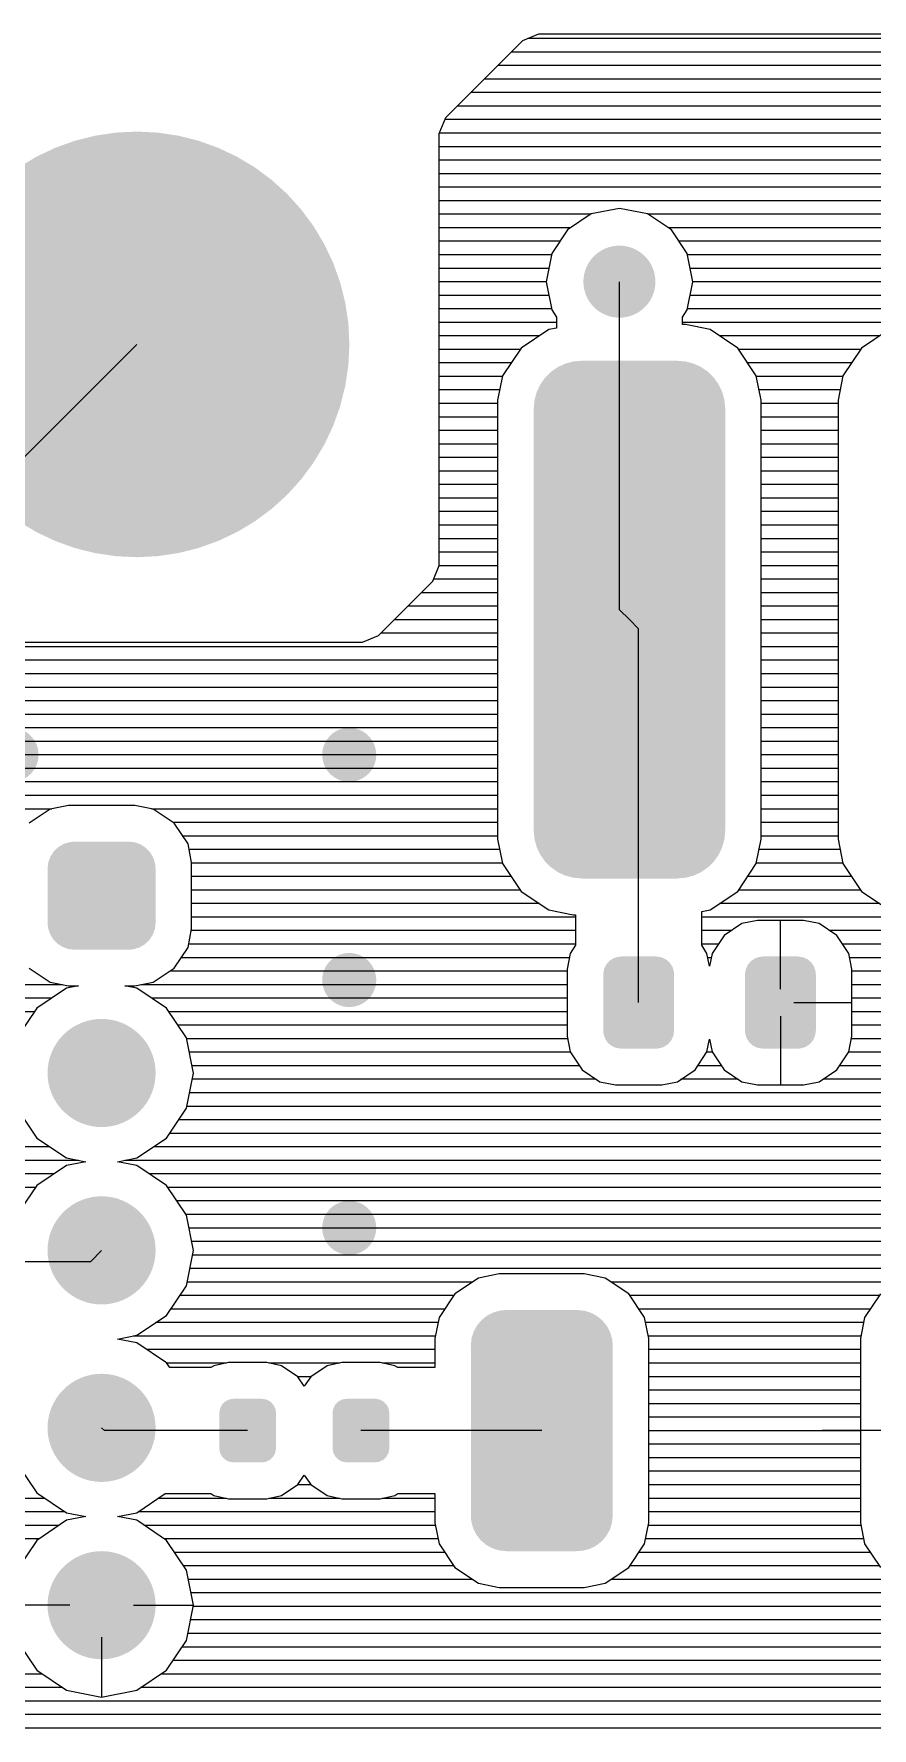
# Model space of a CAD drawing. Extents: x 295 to 953, y 10 to 290.
# Drawn here: x 516.6 to 543.8, y 205.6 to 260.6 of the extents above; entities that cross this region are included whole.
import ezdxf

# ---------------------------------------------------------------- set-up
doc = ezdxf.new("R2010")
doc.units = 0
doc.header["$LTSCALE"] = 5
doc.header["$MEASUREMENT"] = 0
doc.layers.get('0').update_dxf_attribs({"linetype": 'CONTINUOUS', "lineweight": 25})
doc.layers.add('DV-PEI-A6_BOT', color=7, linetype='CONTINUOUS')

msp = doc.modelspace()

# ---------------------------------------------------------------- linework, layer by layer
for points, const_width in [([(523.424, 250.497, -1), (516.525, 250.497, -1)], 6.899), ([(536.215, 252.53, -1), (535.047, 252.53, -1)], 1.168), ([(516.353, 237.194, -1), (515.476, 237.194, -1)], 0.876), ([(527.306, 237.194, -1), (526.43, 237.194, -1)], 0.876), ([(527.306, 229.892, -1), (526.43, 229.892, -1)], 0.876), ([(519.712, 226.878, -1), (517.959, 226.878, -1)], 1.753), ([(519.712, 221.129, -1), (517.959, 221.129, -1)], 1.753), ([(527.306, 221.859, -1), (526.43, 221.859, -1)], 0.876), ([(519.712, 215.375, -1), (517.959, 215.375, -1)], 1.753), ([(519.712, 209.626, -1), (517.959, 209.626, -1)], 1.753)]:
    msp.add_lwpolyline(points, format="xyb", close=True, dxfattribs=dict(const_width=const_width))
for points in [[(538.04, 249.874), (537.785, 249.942), (533.879, 249.874), (534.129, 249.942)], [(537.785, 249.942), (537.78, 249.943), (534.129, 249.942), (534.144, 249.943)], [(537.78, 249.943), (537.512, 249.966), (534.144, 249.943), (534.404, 249.966)], [(537.512, 249.966), (537.512, 249.971), (534.404, 249.966), (534.404, 249.971)], [(538.851, 249.198), (538.7, 249.412), (533.066, 249.198), (533.216, 249.412)], [(538.7, 249.412), (538.696, 249.418), (533.216, 249.412), (533.222, 249.418)], [(538.696, 249.418), (538.51, 249.602), (533.222, 249.418), (533.406, 249.602)], [(538.51, 249.602), (538.505, 249.607), (533.406, 249.602), (533.413, 249.607)], [(538.505, 249.607), (538.29, 249.757), (533.413, 249.607), (533.626, 249.757)], [(538.29, 249.757), (538.284, 249.761), (533.626, 249.757), (533.634, 249.761)], [(538.284, 249.761), (538.046, 249.871), (533.634, 249.761), (533.869, 249.871)], [(538.046, 249.871), (538.04, 249.874), (533.869, 249.871), (533.879, 249.874)], [(539.038, 248.696), (538.968, 248.948), (532.88, 248.696), (532.947, 248.948)], [(538.968, 248.948), (538.966, 248.955), (532.947, 248.948), (532.951, 248.955)], [(538.966, 248.955), (538.855, 249.191), (532.951, 248.955), (533.061, 249.191)], [(538.855, 249.191), (538.851, 249.198), (533.061, 249.191), (533.066, 249.198)], [(539.063, 248.42), (539.039, 248.688), (532.853, 248.42), (532.877, 248.688)], [(539.063, 248.417), (539.063, 248.42), (532.853, 248.417), (532.853, 248.42)], [(539.063, 234.735), (539.063, 248.417), (532.853, 234.735), (532.853, 248.417)], [(539.039, 248.688), (539.038, 248.696), (532.877, 248.688), (532.88, 248.696)], [(539.063, 234.732), (539.063, 234.735), (532.853, 234.732), (532.853, 234.735)], [(539.039, 234.464), (539.063, 234.732), (532.878, 234.464), (532.853, 234.732)], [(520.492, 233.893), (520.411, 234.03), (517.175, 233.893), (517.264, 234.03)], [(520.411, 234.03), (520.381, 234.062), (517.264, 234.03), (517.285, 234.062)], [(520.381, 234.062), (520.272, 234.176), (517.285, 234.062), (517.405, 234.176)], [(520.272, 234.176), (520.233, 234.202), (517.405, 234.176), (517.431, 234.202)], [(520.233, 234.202), (520.102, 234.287), (517.431, 234.202), (517.576, 234.287)], [(520.102, 234.287), (520.054, 234.304), (517.576, 234.287), (517.605, 234.304)], [(520.054, 234.304), (519.912, 234.355), (517.605, 234.304), (517.771, 234.355)], [(519.912, 234.355), (519.84, 234.364), (517.771, 234.355), (517.798, 234.364)], [(519.84, 234.364), (519.712, 234.379), (517.798, 234.364), (517.959, 234.379)], [(539.037, 234.456), (539.039, 234.464), (532.879, 234.456), (532.878, 234.464)], [(538.969, 234.204), (539.037, 234.456), (532.948, 234.204), (532.879, 234.456)], [(538.966, 234.197), (538.969, 234.204), (532.95, 234.197), (532.948, 234.204)], [(538.855, 233.961), (538.966, 234.197), (533.062, 233.961), (532.95, 234.197)], [(520.588, 233.502), (520.573, 233.663), (517.083, 233.502), (517.101, 233.663)], [(520.588, 231.75), (520.588, 233.502), (517.083, 231.75), (517.083, 233.502)], [(520.573, 233.663), (520.561, 233.703), (517.101, 233.663), (517.106, 233.703)], [(520.561, 233.703), (520.513, 233.856), (517.106, 233.703), (517.161, 233.856)], [(520.513, 233.856), (520.492, 233.893), (517.161, 233.856), (517.175, 233.893)], [(538.851, 233.954), (538.855, 233.961), (533.065, 233.954), (533.062, 233.961)], [(538.701, 233.74), (538.851, 233.954), (533.216, 233.74), (533.065, 233.954)], [(538.695, 233.734), (538.701, 233.74), (533.221, 233.734), (533.216, 233.74)], [(538.511, 233.55), (538.695, 233.734), (533.407, 233.55), (533.221, 233.734)], [(538.504, 233.545), (538.511, 233.55), (533.412, 233.545), (533.407, 233.55)], [(538.291, 233.395), (538.504, 233.545), (533.627, 233.395), (533.412, 233.545)], [(538.283, 233.391), (538.291, 233.395), (533.632, 233.391), (533.627, 233.395)], [(538.048, 233.281), (538.283, 233.391), (533.871, 233.281), (533.632, 233.391)], [(538.038, 233.278), (538.048, 233.281), (533.876, 233.278), (533.871, 233.281)], [(537.788, 233.21), (538.038, 233.278), (534.131, 233.21), (533.876, 233.278)], [(537.773, 233.209), (537.788, 233.21), (534.136, 233.209), (534.131, 233.21)], [(537.512, 233.186), (537.773, 233.209), (534.404, 233.186), (534.136, 233.209)], [(537.512, 233.181), (537.512, 233.186), (534.404, 233.181), (534.404, 233.186)], [(520.569, 231.589), (520.588, 231.75), (517.098, 231.589), (517.083, 231.75)], [(520.565, 231.549), (520.569, 231.589), (517.11, 231.549), (517.098, 231.589)], [(520.509, 231.396), (520.565, 231.549), (517.157, 231.396), (517.11, 231.549)], [(520.496, 231.359), (520.509, 231.396), (517.179, 231.359), (517.157, 231.396)], [(520.407, 231.222), (520.496, 231.359), (517.26, 231.222), (517.179, 231.359)], [(520.386, 231.19), (520.407, 231.222), (517.29, 231.19), (517.26, 231.222)], [(520.266, 231.076), (520.386, 231.19), (517.399, 231.076), (517.29, 231.19)], [(520.24, 231.05), (520.266, 231.076), (517.438, 231.05), (517.399, 231.076)], [(520.095, 230.965), (520.24, 231.05), (517.568, 230.965), (517.438, 231.05)], [(520.065, 230.948), (520.095, 230.965), (517.617, 230.948), (517.568, 230.965)], [(519.9, 230.897), (520.065, 230.948), (517.758, 230.897), (517.617, 230.948)], [(519.872, 230.888), (519.9, 230.897), (517.831, 230.888), (517.758, 230.897)], [(519.712, 230.873), (519.872, 230.888), (517.959, 230.873), (517.831, 230.888)], [(537.404, 230.082), (537.399, 230.159), (535.108, 230.082), (535.12, 230.159)], [(537.399, 230.159), (537.374, 230.244), (535.12, 230.159), (535.133, 230.244)], [(537.374, 230.244), (537.353, 230.316), (535.133, 230.244), (535.166, 230.316)], [(537.353, 230.316), (537.305, 230.392), (535.166, 230.316), (535.202, 230.392)], [(537.305, 230.392), (537.265, 230.454), (535.202, 230.392), (535.256, 230.454)], [(537.265, 230.454), (537.195, 230.515), (535.256, 230.454), (535.31, 230.515)], [(537.195, 230.515), (537.142, 230.561), (535.31, 230.515), (535.383, 230.561)], [(537.142, 230.561), (537.053, 230.602), (535.383, 230.561), (535.448, 230.602)], [(537.053, 230.602), (536.993, 230.63), (535.448, 230.602), (535.544, 230.63)], [(536.993, 230.63), (536.876, 230.647), (535.544, 230.63), (535.605, 230.647)], [(536.876, 230.647), (536.84, 230.653), (535.605, 230.647), (535.681, 230.653)], [(536.832, 230.654), (536.832, 230.657), (535.681, 230.654), (535.681, 230.657)], [(536.84, 230.653), (536.832, 230.654), (535.681, 230.653), (535.681, 230.654)], [(542.002, 230.082), (541.996, 230.159), (539.706, 230.082), (539.718, 230.159)], [(541.996, 230.159), (541.972, 230.244), (539.718, 230.159), (539.73, 230.244)], [(541.972, 230.244), (541.951, 230.316), (539.73, 230.244), (539.764, 230.316)], [(541.951, 230.316), (541.902, 230.392), (539.764, 230.316), (539.799, 230.392)], [(541.902, 230.392), (541.863, 230.454), (539.799, 230.392), (539.854, 230.454)], [(541.863, 230.454), (541.793, 230.515), (539.854, 230.454), (539.907, 230.515)], [(541.793, 230.515), (541.74, 230.561), (539.907, 230.515), (539.981, 230.561)], [(541.74, 230.561), (541.651, 230.602), (539.981, 230.561), (540.046, 230.602)], [(541.651, 230.602), (541.591, 230.63), (540.046, 230.602), (540.142, 230.63)], [(541.591, 230.63), (541.473, 230.647), (540.142, 230.63), (540.203, 230.647)], [(541.473, 230.647), (541.437, 230.653), (540.203, 230.647), (540.278, 230.653)], [(541.429, 230.654), (541.429, 230.657), (540.278, 230.654), (540.278, 230.657)], [(541.437, 230.653), (541.429, 230.654), (540.278, 230.653), (540.278, 230.654)], [(537.407, 228.242), (537.407, 230.082), (535.105, 228.242), (535.105, 230.082)], [(542.005, 228.242), (542.005, 230.082), (539.703, 228.242), (539.703, 230.082)], [(537.393, 228.165), (537.404, 228.242), (535.114, 228.165), (535.108, 228.242)], [(537.38, 228.08), (537.393, 228.165), (535.138, 228.08), (535.114, 228.165)], [(537.347, 228.007), (537.38, 228.08), (535.159, 228.007), (535.138, 228.08)], [(537.311, 227.931), (537.347, 228.007), (535.208, 227.931), (535.159, 228.007)], [(537.257, 227.87), (537.311, 227.931), (535.247, 227.87), (535.208, 227.931)], [(541.99, 228.165), (542.002, 228.242), (539.712, 228.165), (539.706, 228.242)], [(541.978, 228.08), (541.99, 228.165), (539.736, 228.08), (539.712, 228.165)], [(541.944, 228.007), (541.978, 228.08), (539.757, 228.007), (539.736, 228.08)], [(541.909, 227.931), (541.944, 228.007), (539.806, 227.931), (539.757, 228.007)], [(541.855, 227.87), (541.909, 227.931), (539.845, 227.87), (539.806, 227.931)], [(537.204, 227.808), (537.257, 227.87), (535.317, 227.808), (535.247, 227.87)], [(537.131, 227.762), (537.204, 227.808), (535.371, 227.762), (535.317, 227.808)], [(537.066, 227.72), (537.131, 227.762), (535.46, 227.72), (535.371, 227.762)], [(536.972, 227.693), (537.066, 227.72), (535.519, 227.693), (535.46, 227.72)], [(536.908, 227.675), (536.972, 227.693), (535.642, 227.675), (535.519, 227.693)], [(536.832, 227.669), (536.908, 227.675), (535.679, 227.669), (535.642, 227.675)], [(536.832, 227.669), (536.832, 227.669), (535.681, 227.669), (535.679, 227.669)], [(536.832, 227.666), (536.832, 227.669), (535.681, 227.666), (535.681, 227.669)], [(541.801, 227.808), (541.855, 227.87), (539.915, 227.808), (539.845, 227.87)], [(541.728, 227.762), (541.801, 227.808), (539.968, 227.762), (539.915, 227.808)], [(541.663, 227.72), (541.728, 227.762), (540.058, 227.72), (539.968, 227.762)], [(541.569, 227.693), (541.663, 227.72), (540.117, 227.693), (540.058, 227.72)], [(541.506, 227.675), (541.569, 227.693), (540.24, 227.675), (540.117, 227.693)], [(541.429, 227.669), (541.506, 227.675), (540.277, 227.669), (540.24, 227.675)], [(541.429, 227.669), (541.429, 227.669), (540.278, 227.669), (540.277, 227.669)], [(541.429, 227.666), (541.429, 227.669), (540.278, 227.666), (540.278, 227.669)], [(534.658, 219.121), (534.492, 219.172), (531.556, 219.121), (531.749, 219.172)], [(534.492, 219.172), (534.409, 219.18), (531.749, 219.172), (531.78, 219.18)], [(534.409, 219.18), (534.261, 219.195), (531.78, 219.18), (531.965, 219.195)], [(534.261, 219.195), (534.261, 219.198), (531.965, 219.195), (531.965, 219.198)], [(535.318, 218.496), (535.236, 218.661), (530.904, 218.496), (530.995, 218.661)], [(535.236, 218.661), (535.206, 218.699), (530.995, 218.661), (531.016, 218.699)], [(535.206, 218.699), (535.093, 218.843), (531.016, 218.699), (531.139, 218.843)], [(535.093, 218.843), (535.055, 218.875), (531.139, 218.843), (531.166, 218.875)], [(535.055, 218.875), (534.916, 218.992), (531.166, 218.875), (531.316, 218.992)], [(534.916, 218.992), (534.87, 219.018), (531.316, 218.992), (531.349, 219.018)], [(534.87, 219.018), (534.713, 219.104), (531.349, 219.018), (531.522, 219.104)], [(534.713, 219.104), (534.658, 219.121), (531.522, 219.104), (531.556, 219.121)], [(535.415, 218.044), (535.4, 218.23), (530.812, 218.044), (530.83, 218.23)], [(535.412, 217.962), (535.415, 218.044), (530.814, 217.962), (530.812, 218.044)], [(535.4, 218.23), (535.388, 218.275), (530.83, 218.23), (530.835, 218.275)], [(535.388, 218.275), (535.34, 218.454), (530.835, 218.275), (530.891, 218.454)], [(535.34, 218.454), (535.318, 218.496), (530.891, 218.454), (530.904, 218.496)], [(535.412, 212.612), (535.412, 217.962), (530.814, 212.612), (530.814, 217.962)], [(524.493, 215.862), (524.474, 215.991), (522.653, 215.862), (522.675, 215.991)], [(524.493, 215.86), (524.493, 215.862), (522.653, 215.86), (522.653, 215.862)], [(524.493, 214.714), (524.493, 215.86), (522.653, 214.714), (522.653, 215.86)], [(524.474, 215.991), (524.466, 216.006), (522.675, 215.991), (522.678, 216.006)], [(524.466, 216.006), (524.41, 216.122), (522.678, 216.006), (522.739, 216.122)], [(524.41, 216.122), (524.397, 216.135), (522.739, 216.122), (522.746, 216.135)], [(524.397, 216.135), (524.308, 216.227), (522.746, 216.135), (522.842, 216.227)], [(524.308, 216.227), (524.29, 216.236), (522.842, 216.227), (522.851, 216.236)], [(524.29, 216.236), (524.179, 216.294), (522.851, 216.236), (522.973, 216.294)], [(524.179, 216.294), (524.149, 216.299), (522.973, 216.294), (522.983, 216.299)], [(524.149, 216.299), (524.035, 216.317), (522.983, 216.299), (523.112, 216.317)], [(524.035, 216.317), (524.035, 216.321), (523.112, 216.317), (523.112, 216.321)], [(528.168, 215.862), (528.149, 215.991), (526.328, 215.862), (526.35, 215.991)], [(528.168, 215.86), (528.168, 215.862), (526.328, 215.86), (526.328, 215.862)], [(528.168, 214.714), (528.168, 215.86), (526.328, 214.714), (526.328, 215.86)], [(528.149, 215.991), (528.141, 216.006), (526.35, 215.991), (526.352, 216.006)], [(528.141, 216.006), (528.085, 216.122), (526.352, 216.006), (526.414, 216.122)], [(528.085, 216.122), (528.072, 216.135), (526.414, 216.122), (526.421, 216.135)], [(528.072, 216.135), (527.983, 216.227), (526.421, 216.135), (526.516, 216.227)], [(527.983, 216.227), (527.965, 216.236), (526.516, 216.227), (526.526, 216.236)], [(527.965, 216.236), (527.853, 216.294), (526.526, 216.236), (526.648, 216.294)], [(527.853, 216.294), (527.823, 216.299), (526.648, 216.294), (526.658, 216.299)], [(527.823, 216.299), (527.709, 216.317), (526.658, 216.299), (526.786, 216.317)], [(527.709, 216.317), (527.709, 216.321), (526.786, 216.317), (526.786, 216.321)], [(524.493, 214.712), (524.493, 214.714), (522.653, 214.712), (522.653, 214.714)], [(524.472, 214.583), (524.493, 214.712), (522.673, 214.583), (522.653, 214.712)], [(524.469, 214.568), (524.472, 214.583), (522.68, 214.568), (522.673, 214.583)], [(524.408, 214.452), (524.469, 214.568), (522.736, 214.452), (522.68, 214.568)], [(524.401, 214.439), (524.408, 214.452), (522.749, 214.439), (522.736, 214.452)], [(524.305, 214.347), (524.401, 214.439), (522.838, 214.347), (522.749, 214.439)], [(524.295, 214.338), (524.305, 214.347), (522.856, 214.338), (522.838, 214.347)], [(524.174, 214.28), (524.295, 214.338), (522.968, 214.28), (522.856, 214.338)], [(524.163, 214.275), (524.174, 214.28), (522.998, 214.275), (522.968, 214.28)], [(524.035, 214.257), (524.163, 214.275), (523.112, 214.257), (522.998, 214.275)], [(524.035, 214.253), (524.035, 214.257), (523.112, 214.253), (523.112, 214.257)], [(528.168, 214.712), (528.168, 214.714), (526.328, 214.712), (526.328, 214.714)], [(528.146, 214.583), (528.168, 214.712), (526.347, 214.583), (526.328, 214.712)], [(528.144, 214.568), (528.146, 214.583), (526.355, 214.568), (526.347, 214.583)], [(528.082, 214.452), (528.144, 214.568), (526.411, 214.452), (526.355, 214.568)], [(528.075, 214.439), (528.082, 214.452), (526.424, 214.439), (526.411, 214.452)], [(527.98, 214.347), (528.075, 214.439), (526.513, 214.347), (526.424, 214.439)], [(527.97, 214.338), (527.98, 214.347), (526.531, 214.338), (526.513, 214.347)], [(527.848, 214.28), (527.97, 214.338), (526.642, 214.28), (526.531, 214.338)], [(527.838, 214.275), (527.848, 214.28), (526.672, 214.275), (526.642, 214.28)], [(527.709, 214.257), (527.838, 214.275), (526.786, 214.257), (526.672, 214.275)], [(527.709, 214.253), (527.709, 214.257), (526.786, 214.253), (526.786, 214.257)], [(535.415, 212.53), (535.412, 212.612), (530.812, 212.53), (530.814, 212.612)], [(535.396, 212.344), (535.415, 212.53), (530.827, 212.344), (530.812, 212.53)], [(535.392, 212.299), (535.396, 212.344), (530.839, 212.299), (530.827, 212.344)], [(535.336, 212.12), (535.392, 212.299), (530.887, 212.12), (530.839, 212.299)], [(535.323, 212.078), (535.336, 212.12), (530.908, 212.078), (530.887, 212.12)], [(535.232, 211.913), (535.323, 212.078), (530.991, 211.913), (530.908, 212.078)], [(535.211, 211.875), (535.232, 211.913), (531.021, 211.875), (530.991, 211.913)], [(535.088, 211.731), (535.211, 211.875), (531.134, 211.731), (531.021, 211.875)], [(535.06, 211.699), (535.088, 211.731), (531.172, 211.699), (531.134, 211.731)], [(534.91, 211.582), (535.06, 211.699), (531.31, 211.582), (531.172, 211.699)], [(534.878, 211.556), (534.91, 211.582), (531.356, 211.556), (531.31, 211.582)], [(534.705, 211.47), (534.878, 211.556), (531.514, 211.47), (531.356, 211.556)], [(534.671, 211.453), (534.705, 211.47), (531.569, 211.453), (531.514, 211.47)], [(534.477, 211.402), (534.671, 211.453), (531.735, 211.402), (531.569, 211.453)], [(534.447, 211.394), (534.477, 211.402), (531.817, 211.394), (531.735, 211.402)], [(534.261, 211.379), (534.447, 211.394), (531.965, 211.379), (531.817, 211.394)], [(534.261, 211.376), (534.261, 211.379), (531.965, 211.376), (531.965, 211.379)]]:
    msp.add_solid(points)
at = {"layer": 'DV-PEI-A6_BOT'}
for p, q in [((530.005, 257.852), (532.5, 260.346)), ((532.5, 260.346), (533.014, 260.562)), ((840.765, 260.411), (532.663, 260.411)), ((533.014, 260.562), (682.411, 260.562)), ((704.821, 259.972), (532.126, 259.972)), ((699.102, 259.534), (531.688, 259.534)), ((698.459, 259.096), (531.25, 259.096)), ((697.975, 258.22), (530.373, 258.22)), ((698.161, 258.658), (530.812, 258.658)), ((529.789, 257.338), (530.005, 257.852)), ((697.887, 257.782), (529.976, 257.782)), ((529.789, 243.334), (529.789, 257.338)), ((697.916, 257.344), (529.795, 257.344)), ((698.004, 256.905), (529.789, 256.905)), ((698.261, 256.467), (529.789, 256.467)), ((698.664, 256.029), (529.789, 256.029)), ((633.111, 255.591), (529.789, 255.591)), ((632.34, 255.153), (529.789, 255.153)), ((535.631, 254.907), (534.72, 254.726)), ((536.548, 254.726), (535.631, 254.907)), ((534.708, 254.715), (529.789, 254.715)), ((534.72, 254.726), (533.949, 254.212)), ((537.32, 254.212), (536.548, 254.726)), ((632.012, 254.715), (536.56, 254.715)), ((534.048, 254.277), (529.789, 254.277)), ((533.703, 253.838), (529.789, 253.838)), ((533.949, 254.212), (533.435, 253.441)), ((563.795, 254.277), (537.22, 254.277)), ((537.834, 253.441), (537.32, 254.212)), ((562.481, 253.838), (537.565, 253.838)), ((533.429, 253.4), (529.789, 253.4)), ((533.435, 253.441), (533.253, 252.53)), ((538.015, 252.53), (537.834, 253.441)), ((561.827, 253.4), (537.839, 253.4)), ((533.341, 252.962), (529.789, 252.962)), ((561.517, 252.962), (537.927, 252.962)), ((533.253, 252.524), (529.789, 252.524)), ((533.341, 252.086), (529.789, 252.086)), ((533.253, 252.53), (533.435, 251.613)), ((535.631, 241.897), (535.631, 252.53)), ((537.834, 251.613), (538.015, 252.53)), ((561.044, 252.086), (537.927, 252.086)), ((561.225, 252.524), (538.015, 252.524)), ((533.429, 251.648), (529.789, 251.648)), ((533.435, 251.613), (533.586, 251.379)), ((537.676, 251.379), (537.834, 251.613)), ((560.956, 251.648), (537.839, 251.648)), ((533.586, 251.209), (529.789, 251.209)), ((533.586, 251.028), (533.341, 250.976)), ((533.586, 251.379), (533.586, 251.028)), ((537.676, 251.139), (537.676, 251.379)), ((560.869, 251.209), (537.676, 251.209)), ((537.775, 251.139), (537.676, 251.139)), ((538.57, 250.976), (537.775, 251.139)), ((512.894, 243.41), (519.975, 250.497)), ((533.037, 250.771), (529.789, 250.771)), ((533.341, 250.976), (532.441, 250.38)), ((539.469, 250.38), (538.57, 250.976)), ((544.079, 250.771), (538.873, 250.771)), ((544.382, 250.976), (543.483, 250.38)), ((532.412, 250.333), (529.789, 250.333)), ((532.12, 249.895), (529.789, 249.895)), ((532.441, 250.38), (531.84, 249.474)), ((540.071, 249.474), (539.469, 250.38)), ((543.454, 250.333), (539.499, 250.333)), ((543.162, 249.895), (539.791, 249.895)), ((543.483, 250.38), (542.881, 249.474)), ((531.84, 249.457), (529.789, 249.457)), ((531.84, 249.474), (531.682, 248.686)), ((540.229, 248.686), (540.071, 249.474)), ((542.875, 249.457), (540.077, 249.457)), ((542.881, 249.474), (542.723, 248.686)), ((531.752, 249.019), (529.789, 249.019)), ((542.788, 249.019), (540.165, 249.019)), ((531.682, 248.581), (529.789, 248.581)), ((531.682, 248.686), (531.682, 234.46)), ((540.229, 234.46), (540.229, 248.686)), ((542.723, 248.581), (540.229, 248.581)), ((542.723, 248.686), (542.723, 234.46)), ((531.682, 248.142), (529.789, 248.142)), ((531.682, 247.704), (529.789, 247.704)), ((542.723, 248.142), (540.229, 248.142)), ((542.723, 247.704), (540.229, 247.704)), ((531.682, 247.266), (529.789, 247.266)), ((542.723, 247.266), (540.229, 247.266)), ((531.682, 246.828), (529.789, 246.828)), ((542.723, 246.828), (540.229, 246.828)), ((531.682, 246.39), (529.789, 246.39)), ((542.723, 246.39), (540.229, 246.39)), ((531.682, 245.952), (529.789, 245.952)), ((531.682, 245.514), (529.789, 245.514)), ((542.723, 245.952), (540.229, 245.952)), ((542.723, 245.514), (540.229, 245.514)), ((531.682, 245.075), (529.789, 245.075)), ((542.723, 245.075), (540.229, 245.075)), ((531.682, 244.637), (529.789, 244.637)), ((542.723, 244.637), (540.229, 244.637)), ((531.682, 244.199), (529.789, 244.199)), ((542.723, 244.199), (540.229, 244.199)), ((529.579, 242.82), (529.789, 243.334)), ((531.682, 243.761), (529.789, 243.761)), ((531.682, 243.323), (529.789, 243.323)), ((542.723, 243.761), (540.229, 243.761)), ((542.723, 243.323), (540.229, 243.323)), ((527.815, 241.056), (529.579, 242.82)), ((531.682, 242.885), (529.608, 242.885)), ((542.723, 242.885), (540.229, 242.885)), ((531.682, 242.446), (529.205, 242.446)), ((542.723, 242.446), (540.229, 242.446)), ((531.682, 242.008), (528.767, 242.008)), ((535.958, 241.576), (535.631, 241.897)), ((542.723, 242.008), (540.229, 242.008)), ((531.682, 241.132), (527.891, 241.132)), ((531.682, 241.57), (528.329, 241.57)), ((536.256, 241.272), (535.958, 241.576)), ((536.256, 229.162), (536.256, 241.272)), ((542.723, 241.57), (540.229, 241.57)), ((542.723, 241.132), (540.229, 241.132)), ((513.636, 240.846), (527.3, 240.84)), ((531.682, 240.694), (513.671, 240.694)), ((527.3, 240.84), (527.815, 241.056)), ((542.723, 240.694), (540.229, 240.694)), ((531.682, 240.256), (513.741, 240.256)), ((542.723, 240.256), (540.229, 240.256)), ((531.682, 239.818), (513.741, 239.818)), ((542.723, 239.818), (540.229, 239.818)), ((531.682, 238.941), (513.706, 238.941)), ((531.682, 239.379), (513.741, 239.379)), ((542.723, 239.379), (540.229, 239.379)), ((542.723, 238.941), (540.229, 238.941)), ((531.682, 238.503), (513.554, 238.503)), ((542.723, 238.503), (540.229, 238.503)), ((531.682, 238.065), (513.239, 238.065)), ((542.723, 238.065), (540.229, 238.065)), ((531.682, 237.627), (510.072, 237.627)), ((542.723, 237.627), (540.229, 237.627)), ((531.682, 237.189), (510.072, 237.189)), ((531.682, 236.751), (510.072, 236.751)), ((542.723, 237.189), (540.229, 237.189)), ((542.723, 236.751), (540.229, 236.751)), ((531.682, 236.312), (510.072, 236.312)), ((542.723, 236.312), (540.229, 236.312)), ((531.682, 235.874), (510.072, 235.874)), ((542.723, 235.874), (540.229, 235.874)), ((517.217, 235.436), (510.072, 235.436)), ((517.165, 235.43), (516.487, 234.975)), ((517.76, 235.547), (517.165, 235.43)), ((519.916, 235.547), (517.76, 235.547)), ((520.512, 235.43), (519.916, 235.547)), ((531.682, 235.436), (520.459, 235.436)), ((521.19, 234.975), (520.512, 235.43)), ((542.723, 235.436), (540.229, 235.436)), ((531.682, 234.998), (521.155, 234.998)), ((521.64, 234.303), (521.19, 234.975)), ((531.682, 234.56), (521.464, 234.56)), ((542.723, 234.998), (540.229, 234.998)), ((542.723, 234.56), (540.229, 234.56)), ((521.756, 233.701), (521.64, 234.303)), ((531.752, 234.122), (521.675, 234.122)), ((531.682, 234.46), (531.84, 233.672)), ((540.071, 233.672), (540.229, 234.46)), ((542.788, 234.122), (540.165, 234.122)), ((542.723, 234.46), (542.881, 233.672)), ((521.756, 231.551), (521.756, 233.701)), ((531.84, 233.683), (521.756, 233.683)), ((531.84, 233.672), (532.441, 232.766)), ((539.469, 232.766), (540.071, 233.672)), ((542.875, 233.683), (540.077, 233.683)), ((542.881, 233.672), (543.483, 232.766)), ((532.12, 233.245), (521.756, 233.245)), ((543.162, 233.245), (539.791, 233.245)), ((532.412, 232.807), (521.756, 232.807)), ((533.037, 232.369), (521.756, 232.369)), ((532.441, 232.766), (533.341, 232.17)), ((538.57, 232.17), (539.469, 232.766)), ((544.079, 232.369), (538.873, 232.369)), ((543.454, 232.807), (539.499, 232.807)), ((543.483, 232.766), (544.382, 232.17)), ((534.212, 231.931), (521.756, 231.931)), ((533.341, 232.17), (534.136, 232.007)), ((534.136, 232.007), (534.212, 232.007)), ((534.212, 232.007), (534.212, 231.02)), ((538.301, 232.112), (538.57, 232.17)), ((538.301, 231.02), (538.301, 232.112)), ((552.386, 231.931), (538.301, 231.931)), ((540.106, 231.82), (539.598, 231.721)), ((541.602, 231.82), (540.106, 231.82)), ((540.854, 229.6), (540.854, 231.82)), ((542.11, 231.721), (541.602, 231.82)), ((521.64, 230.949), (521.756, 231.551)), ((534.212, 231.493), (521.751, 231.493)), ((539.265, 231.493), (538.301, 231.493)), ((539.025, 231.335), (538.64, 230.757)), ((539.598, 231.721), (539.025, 231.335)), ((542.688, 231.335), (542.11, 231.721)), ((552.386, 231.493), (542.449, 231.493)), ((543.074, 230.757), (542.688, 231.335)), ((521.19, 230.278), (521.64, 230.949)), ((534.212, 231.055), (521.663, 231.055)), ((534.036, 230.757), (533.937, 230.248)), ((534.212, 231.02), (534.036, 230.757)), ((538.838, 231.055), (538.301, 231.055)), ((538.47, 230.757), (538.301, 231.02)), ((538.552, 230.342), (538.47, 230.757)), ((538.64, 230.757), (538.552, 230.342)), ((552.468, 231.055), (542.875, 231.055)), ((543.173, 230.248), (543.074, 230.757)), ((516.487, 230.278), (517.165, 229.822)), ((520.512, 229.822), (521.19, 230.278)), ((533.937, 230.178), (521.05, 230.178)), ((534.013, 230.616), (521.418, 230.616)), ((533.937, 230.248), (533.937, 228.069)), ((538.611, 230.616), (538.5, 230.616)), ((552.626, 230.616), (543.097, 230.616)), ((543.173, 228.069), (543.173, 230.248)), ((552.918, 230.178), (543.173, 230.178)), ((517.568, 229.74), (510.072, 229.74)), ((517.696, 229.629), (516.732, 228.981)), ((517.165, 229.822), (517.76, 229.705)), ((518.088, 229.705), (517.696, 229.629)), ((517.76, 229.705), (518.088, 229.705)), ((519.98, 229.629), (519.589, 229.705)), ((519.589, 229.705), (519.916, 229.705)), ((519.916, 229.705), (520.512, 229.822)), ((520.944, 228.981), (519.98, 229.629)), ((533.937, 229.74), (520.109, 229.74)), ((553.426, 229.74), (543.173, 229.74)), ((517.217, 229.302), (510.072, 229.302)), ((533.937, 229.302), (520.459, 229.302)), ((541.292, 229.162), (543.173, 229.162)), ((571.209, 229.302), (543.173, 229.302)), ((516.656, 228.864), (510.072, 228.864)), ((516.732, 228.981), (516.09, 228.017)), ((521.587, 228.017), (520.944, 228.981)), ((533.937, 228.864), (521.02, 228.864)), ((540.854, 228.724), (540.854, 226.498)), ((571.647, 228.864), (543.173, 228.864)), ((533.937, 228.426), (521.312, 228.426)), ((521.815, 226.878), (521.587, 228.017)), ((533.955, 227.988), (521.593, 227.988)), ((533.937, 228.069), (534.036, 227.561)), ((538.47, 227.561), (538.552, 227.976)), ((538.552, 227.976), (538.64, 227.561)), ((543.074, 227.561), (543.173, 228.069)), ((572.523, 227.988), (543.156, 227.988)), ((572.085, 228.426), (543.173, 228.426)), ((534.042, 227.549), (521.68, 227.549)), ((534.036, 227.561), (534.422, 226.983)), ((538.085, 226.983), (538.47, 227.561)), ((538.64, 227.549), (538.47, 227.549)), ((538.64, 227.561), (539.025, 226.983)), ((542.688, 226.983), (543.074, 227.561)), ((575.649, 227.549), (543.068, 227.549)), ((521.587, 225.738), (521.815, 226.878)), ((534.334, 227.111), (521.768, 227.111)), ((534.422, 226.983), (535, 226.597)), ((537.512, 226.597), (538.085, 226.983)), ((538.938, 227.111), (538.172, 227.111)), ((539.025, 226.983), (539.598, 226.597)), ((542.11, 226.597), (542.688, 226.983)), ((575.649, 227.111), (542.776, 227.111)), ((534.883, 226.673), (521.774, 226.673)), ((535, 226.597), (535.508, 226.498)), ((535.508, 226.498), (537.004, 226.498)), ((537.004, 226.498), (537.512, 226.597)), ((539.481, 226.673), (537.629, 226.673)), ((539.598, 226.597), (540.106, 226.498)), ((540.106, 226.498), (541.602, 226.498)), ((541.602, 226.498), (542.11, 226.597)), ((575.649, 226.673), (542.227, 226.673)), ((516.09, 225.738), (516.732, 224.769)), ((520.944, 224.769), (521.587, 225.738)), ((575.649, 225.797), (521.605, 225.797)), ((575.649, 226.235), (521.692, 226.235)), ((575.649, 225.359), (521.342, 225.359)), ((516.732, 224.769), (517.696, 224.126)), ((519.98, 224.126), (520.944, 224.769)), ((575.649, 224.92), (521.044, 224.92)), ((517.159, 224.482), (510.072, 224.482)), ((517.696, 224.126), (518.321, 224.003)), ((519.355, 224.003), (519.98, 224.126)), ((575.649, 224.482), (520.518, 224.482)), ((518.088, 224.044), (510.072, 224.044)), ((517.299, 223.606), (510.072, 223.606)), ((517.696, 223.875), (516.732, 223.232)), ((518.321, 224.003), (517.696, 223.875)), ((519.98, 223.875), (519.355, 224.003)), ((575.649, 224.044), (519.589, 224.044)), ((520.944, 223.232), (519.98, 223.875)), ((575.333, 223.606), (520.378, 223.606)), ((516.691, 223.168), (510.072, 223.168)), ((516.732, 223.232), (516.189, 222.42)), ((521.587, 222.268), (520.944, 223.232)), ((575.117, 223.168), (520.985, 223.168)), ((575.053, 222.73), (521.277, 222.73)), ((575.053, 222.292), (521.569, 222.292)), ((521.815, 221.129), (521.587, 222.268)), ((575.053, 221.853), (521.669, 221.853)), ((575.094, 221.415), (521.756, 221.415)), ((518.485, 220.773), (518.835, 221.129)), ((521.587, 219.984), (521.815, 221.129)), ((575.257, 220.977), (521.786, 220.977)), ((514.454, 220.773), (518.485, 220.773)), ((575.596, 220.539), (521.698, 220.539)), ((531.735, 220.364), (531.063, 220.229)), ((534.492, 220.364), (531.735, 220.364)), ((535.17, 220.229), (534.492, 220.364)), ((520.944, 219.02), (521.587, 219.984)), ((530.876, 220.101), (521.61, 220.101)), ((530.292, 219.715), (529.783, 218.95)), ((531.063, 220.229), (530.292, 219.715)), ((535.935, 219.715), (535.17, 220.229)), ((544.675, 220.101), (535.357, 220.101)), ((536.449, 218.95), (535.935, 219.715)), ((544.096, 219.715), (543.582, 218.95)), ((529.97, 219.225), (521.085, 219.225)), ((530.262, 219.663), (521.377, 219.663)), ((544.061, 219.663), (535.97, 219.663)), ((543.769, 219.225), (536.262, 219.225)), ((519.98, 218.377), (520.944, 219.02)), ((529.748, 218.786), (520.6, 218.786)), ((529.783, 218.95), (529.649, 218.272)), ((536.583, 218.272), (536.449, 218.95)), ((543.553, 218.786), (536.478, 218.786)), ((543.582, 218.95), (543.448, 218.272)), ((519.355, 218.249), (519.98, 218.377)), ((519.98, 218.126), (519.355, 218.249)), ((529.661, 218.348), (519.858, 218.348)), ((520.944, 217.484), (519.98, 218.126)), ((529.649, 218.272), (529.649, 217.332)), ((543.465, 218.348), (536.566, 218.348)), ((536.583, 212.296), (536.583, 218.272)), ((543.448, 218.272), (543.448, 212.296)), ((529.649, 217.91), (520.302, 217.91)), ((522.948, 217.489), (522.475, 217.39)), ((524.193, 217.489), (522.948, 217.489)), ((524.666, 217.39), (524.193, 217.489)), ((526.629, 217.489), (526.155, 217.39)), ((527.873, 217.489), (526.629, 217.489)), ((528.346, 217.39), (527.873, 217.489)), ((543.448, 217.91), (536.583, 217.91)), ((521.05, 217.332), (520.944, 217.484)), ((522.884, 217.472), (520.95, 217.472)), ((522.382, 217.332), (521.05, 217.332)), ((522.475, 217.39), (522.382, 217.332)), ((526.564, 217.472), (524.257, 217.472)), ((525.203, 217.034), (524.666, 217.39)), ((525.624, 217.034), (525.197, 217.034)), ((525.408, 216.724), (525.203, 217.034)), ((525.618, 217.034), (525.408, 216.724)), ((526.155, 217.39), (525.618, 217.034)), ((529.649, 217.472), (527.937, 217.472)), ((528.44, 217.332), (528.346, 217.39)), ((529.649, 217.332), (528.44, 217.332)), ((543.448, 217.472), (536.583, 217.472)), ((543.448, 217.034), (536.583, 217.034)), ((543.448, 216.596), (536.583, 216.596)), ((543.448, 216.157), (536.583, 216.157)), ((518.929, 215.287), (518.835, 215.375)), ((543.448, 215.719), (536.583, 215.719)), ((523.573, 215.287), (518.929, 215.287)), ((533.113, 215.287), (527.248, 215.287)), ((543.448, 215.281), (536.583, 215.281)), ((543.448, 214.843), (536.583, 214.843)), ((546.918, 215.287), (542.203, 215.287)), ((546.48, 215.287), (543.448, 215.287)), ((516.09, 214.235), (516.732, 213.272)), ((543.448, 214.405), (536.583, 214.405)), ((525.203, 213.534), (525.408, 213.844)), ((525.408, 213.844), (525.618, 213.534)), ((543.448, 213.967), (536.583, 213.967)), ((516.732, 213.272), (517.696, 212.623)), ((519.98, 212.623), (520.898, 213.242)), ((520.898, 213.242), (522.382, 213.242)), ((522.382, 213.242), (522.475, 213.178)), ((522.475, 213.178), (522.948, 213.079)), ((524.193, 213.079), (524.666, 213.178)), ((524.666, 213.178), (525.203, 213.534)), ((525.624, 213.529), (525.197, 213.529)), ((525.618, 213.534), (526.155, 213.178)), ((526.155, 213.178), (526.629, 213.079)), ((527.873, 213.079), (528.346, 213.178)), ((528.346, 213.178), (528.44, 213.242)), ((528.44, 213.242), (529.649, 213.242)), ((529.649, 213.242), (529.649, 212.296)), ((543.448, 213.529), (536.583, 213.529)), ((516.995, 213.09), (510.072, 213.09)), ((517.655, 212.652), (510.072, 212.652)), ((517.696, 212.623), (518.321, 212.5)), ((519.355, 212.5), (519.98, 212.623)), ((529.649, 212.652), (520.021, 212.652)), ((522.884, 213.09), (520.681, 213.09)), ((522.948, 213.079), (524.193, 213.079)), ((526.564, 213.09), (524.257, 213.09)), ((526.629, 213.079), (527.873, 213.079)), ((529.649, 213.09), (527.937, 213.09)), ((543.448, 213.09), (536.583, 213.09)), ((543.448, 212.652), (536.583, 212.652)), ((517.457, 212.214), (510.072, 212.214)), ((517.696, 212.378), (516.732, 211.729)), ((518.321, 212.5), (517.696, 212.378)), ((519.98, 212.378), (519.355, 212.5)), ((520.944, 211.729), (519.98, 212.378)), ((529.661, 212.214), (520.22, 212.214)), ((529.649, 212.296), (529.783, 211.618)), ((536.449, 211.618), (536.583, 212.296)), ((543.465, 212.214), (536.566, 212.214)), ((543.448, 212.296), (543.582, 211.618)), ((516.802, 211.776), (510.072, 211.776)), ((516.732, 211.729), (516.09, 210.765)), ((529.748, 211.776), (520.874, 211.776)), ((521.587, 210.765), (520.944, 211.729)), ((529.783, 211.618), (530.292, 210.853)), ((535.935, 210.853), (536.449, 211.618)), ((543.553, 211.776), (536.478, 211.776)), ((543.582, 211.618), (544.096, 210.853)), ((529.97, 211.338), (521.207, 211.338)), ((530.262, 210.9), (521.499, 210.9)), ((544.061, 210.9), (535.97, 210.9)), ((543.769, 211.338), (536.262, 211.338)), ((521.815, 209.626), (521.587, 210.765)), ((530.876, 210.462), (521.651, 210.462)), ((530.292, 210.853), (531.063, 210.339)), ((535.17, 210.339), (535.935, 210.853)), ((544.675, 210.462), (535.357, 210.462)), ((574.288, 210.023), (521.739, 210.023)), ((531.063, 210.339), (531.735, 210.204)), ((531.735, 210.204), (534.492, 210.204)), ((534.492, 210.204), (535.17, 210.339)), ((517.801, 209.626), (515.862, 209.626)), ((519.875, 209.626), (521.815, 209.626)), ((521.587, 208.487), (521.815, 209.626)), ((574.288, 209.585), (521.809, 209.585)), ((574.521, 208.709), (521.634, 208.709)), ((574.34, 209.147), (521.721, 209.147)), ((516.09, 208.487), (516.732, 207.523)), ((518.835, 208.592), (518.835, 206.647)), ((520.944, 207.523), (521.587, 208.487)), ((574.854, 208.271), (521.447, 208.271)), ((579.353, 207.833), (521.155, 207.833)), ((516.913, 207.394), (510.072, 207.394)), ((516.732, 207.523), (517.696, 206.875)), ((519.98, 206.875), (520.944, 207.523)), ((579.353, 207.394), (520.763, 207.394)), ((517.574, 206.956), (510.072, 206.956)), ((579.51, 206.518), (510.072, 206.518)), ((517.696, 206.875), (518.835, 206.647)), ((518.835, 206.647), (519.98, 206.875)), ((579.382, 206.956), (520.103, 206.956)), ((579.803, 206.08), (510.072, 206.08)), ((580.41, 205.642), (510.072, 205.642))]:
    msp.add_line(p, q, dxfattribs=at)

doc.saveas('drawing.dxf')
